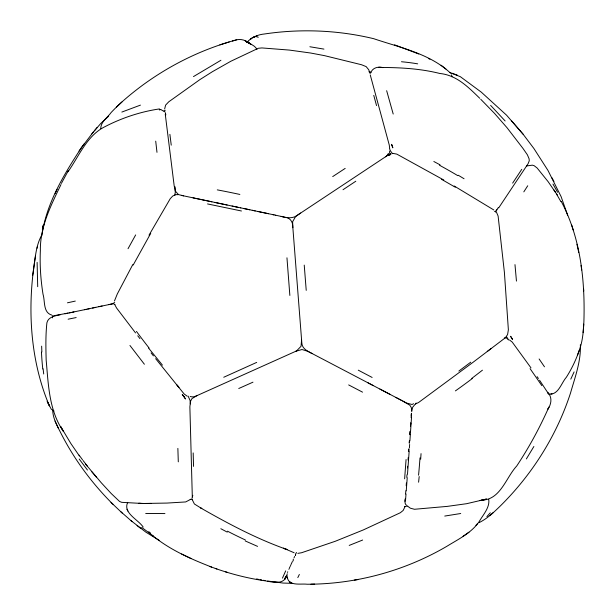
<?xml version="1.0" encoding="UTF-8"?>
<svg xmlns="http://www.w3.org/2000/svg" width="615" height="615" viewBox="0 0 615 615"><rect width="100%" height="100%" fill="white"/><g stroke="black" fill="none" stroke-linecap="round" stroke-linejoin="round"><path stroke-width="0.92" d="M37.115 262.374L37.7 286.698M192.81 495.321L191.903 498.565M548.365 394.015C558.435 395.56 561.049 383.283 566.346 377.272C571.681 368.892 575.994 359.89 579.207 350.489C582.743 341.156 583.412 331.131 583.904 321.268C585.149 280.548 580.614 237.828 561.234 201.405M41.897 235.468C46.24 203.504 64.068 174.245 81.434 147.662M190.489 402.84L190.612 401.08L191.942 398.628L196.908 395.66L296.576 350.911L301.027 346.307L301.588 339.926M406.077 459.528L404.632 478.831M420.675 459.197L421.044 453.624M583.75 324.105L583.105 332.654M410.574 431.077L411.55 416.985M410.336 434.513L409.89 440.94M409.39 447.989L409.644 444.461M409.167 451.187L407.491 474.273M406.799 477.378L406.992 474.695M408.045 460.043L408.229 457.522M408.668 451.402L408.852 448.919M409.259 443.254L409.444 440.678M409.913 434.252L410.097 431.653M410.489 426.218L410.728 422.92M411.258 415.525L411.381 413.795M405.254 498.75L405.047 501.548A8.341 4.882 -51.2 0 0 406.469 505.207M405.593 494.045L405.831 490.77M406.192 485.681L406.392 482.975M407.476 467.969L407.599 466.216M408.706 450.849L408.829 449.173M409.29 442.785L409.429 440.901M409.874 434.72L410.12 431.315M410.52 425.826L410.72 423.089M411.104 417.631L411.412 413.472M407.23 477.763L406.246 490.862M406.008 494.06L405.531 500.256M418.6 482.206L419.199 476.533M32.61 275.612C35.163 262.367 34.924 247.476 41.559 235.445M404.97 501.363L405.193 499.58M35.547 255.648L35.509 255.925C27.106 305.64 29.551 359.045 49.408 405.885L47.101 401.203M37.061 248.229L37.43 246.546M190.389 402.356L189.874 406.853L192.311 496.912M174.729 195.224L175.313 192.287L174.783 186.676M411.673 411.735L412.673 407.245L416.147 403.017M164.643 108.97L165.627 105.096L168.771 101.79L199.936 79.581L212.398 71.701L230.833 61.254L258.269 48.285L261.905 47.932L289.427 50.084L310.66 53.028L324.528 55.65L361.497 64.729L366.148 66.605L368.785 69.818L369.554 72.332M114.452 300.973L117.304 293.97L132.794 264.558M577.539 355.047L579.207 350.489M285.683 570.866L282.477 578.115M405.031 506.691L403.156 510.465L400.327 512.741L363.265 529.953L335.275 541.277L301.527 552.754L297.852 553.369M574.095 371.914L570.782 379.132M290.549 565.585L290.834 564.947M295.546 554.461L296.453 552.431M294.032 557.836L294.631 556.49M288.865 569.336L289.142 568.714M289.427 568.091L289.688 567.507M293.14 559.811L293.455 559.127M289.949 566.922L290.249 566.254M291.126 564.309L292.271 561.756M287.482 572.419L287.766 571.789M292.855 561.226L293.232 560.403M287.251 573.757C285.106 585.319 273.875 582.367 265.15 580.837C248.16 578.384 231.44 574.187 215.273 568.421M55.15 193.548L57.11 189.312M495.69 212.237L496.789 209.853M299.351 574.456L297.806 577.608M127.697 502.401C122.677 513.025 138.229 519.567 143.195 527.063M60.993 184.523C50.976 205.31 39.99 226.858 40.367 250.559C39.683 265.173 40.721 279.84 43.027 294.285C45.195 301.189 42.912 312.551 51.783 315.08M133.171 265.057L150.713 233.385M61.385 183.401L68.434 170.424M128.028 248.721L135.661 234.915M247.507 42.389L248.445 40.713L252.027 38.122L250.244 39.229C254.449 36.124 259.591 34.417 264.773 33.94C300.935 28.582 338.127 30.127 373.682 38.684C399.85 47.563 429.677 53.528 450.464 73.077M149.022 235.153L170.224 198.714L172.73 196.016L176.028 194.648L177.981 194.663M533.882 446.482L526.363 458.936M67.973 171.793C79.135 156.064 86.915 135.408 105.188 126.567C122.085 117.811 140.781 111.661 159.493 108.917M521.766 169.31L512.641 183.124M527.732 185.768L523.811 191.865M497.189 209.246L498.388 207.432M81.626 147.416L93.28 132.079M79.043 151.052L84.024 144.01M371.045 71.924C373.32 67.435 378.548 66.42 383.107 67.604L378.886 67.258M496.935 209.638L496.051 210.83A8.402 4.159 40.9 0 1 494.491 211.445M498.696 207.878L528.108 163.675L529.269 160.769L529.085 158.778L527.401 154.826L522.888 148.307L506.968 127.651L494.406 113.26L480.776 99.299M91.858 133.816L100.791 123.446L108.632 116.204M286.728 575.332L287.574 578.5L287.297 577.185C288.55 586.526 300.758 583.397 307.169 584.235C355.947 584.219 404.639 570.989 446.736 546.374C458.229 539.263 471.213 533.136 479.123 521.689C482.99 514.863 489.978 507.621 488.733 499.388M94.333 130.818L97.208 127.359M490.309 512.787L486.888 516.615M475.925 525.333L477.532 523.611M244.716 40.482L249.352 43.365C245.331 39.629 239.612 38.484 234.476 40.421C201.574 49.538 170.532 64.829 142.964 84.939C131.664 93.311 120.725 102.282 111.1 112.553C107.51 117.65 100.683 121.847 100.768 128.62M116.373 107.148L121.916 101.998M479.308 522.519C487.134 518.637 493.468 512.61 499.672 506.606C531.821 475.034 556.613 435.881 570.535 392.977C574.971 377.356 581.121 361.151 580.345 344.754M489.848 515.639L493.361 512.487M482.437 370.184L471.782 378.41M487.272 351.449L490.924 348.636M470.759 362.181L458.852 371.06M369.938 73.423L371.176 72.508M463.064 536.265L468.968 532.213M300.658 213.051L295.738 216.334L292.625 221.723L292.863 227.681M343.001 189.735L355.808 181.225M332.715 176.59L345.176 168.395M190.319 499.518L185.692 501.94L167.019 503.07L142.688 503.493L121.693 502.332L119.556 501.448L111.154 493.461L101.306 482.806L85.516 464.033M193.479 76.591L220.923 60.27M385.513 156.794L388.088 155.203L389.91 155.134M114.713 302.495L111.992 303.948L108.77 304.625M387.719 155.549L390.963 153.896L388.926 154.757M389.595 154.596L390.963 153.896M413.58 403.724L412.05 404.493L406.592 403.048L307.854 351.311L301.988 349.528L295.777 351.273M415.417 403.986L418.5 402.564L473.143 362.227L505.384 337.743L507.583 334.575L508.374 329.801L504.408 272.46L498.112 216.057L496.543 212.36M256.701 362.389L223.745 377.256M252.973 382.169L238.751 388.511M121.847 112.061L140.443 105.119M197.369 395.453L194.678 396.575A8.725 8.049 -89 0 1 190.212 396.467M362.65 540.032L349.205 545.42M255.356 36.639L256.947 36.131L253.096 37.354L254.564 36.892M229.218 41.943L219.832 44.872M404.524 506.66L407.653 505.93M232.37 41.013L236.706 39.806M159.323 109.847L160.73 109.508L165.266 112.138M67.458 302.811L75.299 301.081M70.925 312.543L53.52 315.787M72.27 312.266L86.315 309.322M87.737 309.022L111.623 304.025L113.421 303.741L114.936 304.556M60.308 314.765C55.304 315.733 48.131 316.94 46.901 322.814C45.572 335.129 45.818 347.636 46.163 360.029C48.377 384.367 48.946 410.882 63.576 431.615L60.731 426.641L70.863 443.538L79.397 455.93M65.029 313.781L67.981 313.166M69.341 312.874L73.954 311.913M84.555 309.691L89.552 308.645M92.527 308.023L95.771 307.346M98.946 306.677L102.113 306.016M68.119 319.193L76.168 317.563M460.712 513.51L444.753 516.062M526.663 165.958L532.329 165.166L534.135 165.689L537.156 168.033L548.188 181.748L557.59 195.439M354.302 580.137L357.822 579.599M159.354 109.701L160.73 109.508M550.909 393.969L552.024 393.884M164.935 513.571L145.709 513.448M310.936 584.212L314.649 584.112M146.708 503.508L151.006 503.416M246.792 42.243L248.498 42.227M140.881 503.416L138.652 503.377L145.155 503.47M138.652 503.377L143.057 503.447M291.948 583.327L283.008 583.058L267.663 581.021M381.423 67.473C401.041 67.542 420.798 68.688 439.894 73.493C456.599 75.122 468.384 87.23 479.746 98.292M274.682 582.09L278.733 582.382M309.875 46.748L323.944 49.108M369 71.817L370.676 72.078M263.351 580.276L265.08 580.575M393.077 153.427L396.783 154.104L443.807 180.018M259.953 579.622L261.652 579.953M207.532 203.926L241.464 210.999M181.317 195.37L200.974 199.506M201.858 199.691L211.875 201.805M227.135 205.01L198.76 199.045M232.07 206.048L237.928 207.278M240.496 207.824L255.24 210.922M268.517 213.713L252.242 210.292M275.689 215.219L264.004 212.767M256.578 578.938L258.262 579.284M193.072 197.846L195.209 198.291M195.916 198.445L198.053 198.891M215.004 202.458L240.803 207.885M257.647 211.429L263.627 212.69M272.46 214.543L274.029 214.873M281.132 216.372C286.913 218.148 293.509 218.894 298.413 214.543L386.036 156.448L389.649 152.874L389.603 151.098M243.686 208.493L249.813 209.784M275.597 215.204L287.313 217.748A8.856 8.31 -72.9 0 1 292.655 225.059L301.811 342.778C301.904 348.582 307.477 351.188 311.966 353.464M256.44 36.7L258.277 37.269M183.631 195.854L178.481 194.594L175.344 191.081L174.798 186.806M450.065 72.655L460.343 76.683L481.276 92.135L506.56 115.182L523.096 134.201L533.897 148.499L548.011 170.501L561.103 196.623L567.645 215.273M225.582 571.85L227.281 572.365M152.751 535.711C170.071 549.902 190.919 559.004 211.606 567.084M457.329 75.145L451.871 73.17M209.93 566.492L216.934 569.013M418.746 53.989L394.553 44.826M53.966 410.981L51.23 409.136L47.647 402.31M294.154 552.77L283.492 548.18L287.144 549.587C256.916 538.948 228.557 523.872 200.813 508.021L201.828 508.613L194.394 503.985L192.449 500.08M257.57 546.381L245.201 540.923M428.532 58.548L429.923 59.201M181.61 553.977L190.927 558.474M362.55 392.162L348.667 384.921M390.464 394.592L379.87 389.041M372.137 377.456L358.276 370.168M368.001 382.822L373.351 385.628M395.76 397.367L401.372 400.319M402.633 400.972L409.905 405.277L411.374 407.714L411.635 410.351M220.816 528.716L227.25 532.121M433.836 161.499L440.04 164.843M256.939 49.515C255.041 45.249 249.875 44.126 246.369 41.605L250.19 43.773L245.5 40.967M159.477 540.516L145.94 532.206L131.126 520.774M246.369 41.605L251.058 44.234M441.562 179.334L455.261 187.206M387.857 153.988L389.134 154.719M454.17 185.984L493.799 209.953M458.298 175.26L464.064 178.75M153.373 536.019L141.658 527.386M509.497 339.987L512.18 342.032L530.968 367.847M187.145 396.168L184.146 393.992L155.649 358.668M137.06 525.579L140.827 528.454M441.078 65.228L445.883 68.995M148.745 531.66L150.667 533.22M407.822 506.337L410.343 508.19L414.479 509.274L447.29 506.383L466.647 503.693L486.611 499.026L479.954 500.564L484.605 499.588L482.444 500.103C500.61 499.388 506.137 477.348 516.723 466.009C529.108 447.328 539.847 427.563 548.888 407.061L547.942 409.106C551.478 403.932 552.455 396.883 547.511 392.285L548.411 393.638L539.555 380.224M120.486 511.434L132.048 521.566M52.698 410.751C53.128 418.577 56.972 425.472 60.455 432.291C73.869 458.913 91.804 483.229 112.929 504.238M111.015 502.417L122.316 513.171M490.624 105.388L505.138 120.963M523.096 134.201L511.741 121.055M91.927 471.943L96.509 477.294M162.452 365.149L148.561 348.075M176.62 384.575L178.942 387.404L177.289 385.382M151.106 352.933L153.427 355.87M144.387 364.249L129.942 345.469M137.745 335.775L139.951 338.634M83.033 460.474L87.453 466.232M135.561 332.923L116.512 307.915L114.767 304.625M87.438 470.045L79.212 459.059M530.076 368.623L541.846 385.651M79.112 455.162L82.472 459.713M508.513 339.995L506.46 336.551M539.109 358.968L544.483 366.809M537.141 376.68L538.379 378.486M553.923 189.966L555.622 192.472M188.113 396.098L190.043 400.327L190.335 403.917M556.629 194.232L560.903 201.635M552.954 184.039L557.62 192.257M551.893 177.704L553.954 181.517M126.959 509.22L127.874 511.042M55.042 421.067L58.417 428.278M386.658 90.697L393.208 114.036M573.18 229.964L571.742 225.144M373.766 95.371L376.541 105.619M370.245 74.892L389.264 145.025L389.695 148.492M576.955 244.27L578.746 252.473M451.533 74.838L451.956 76.806M165.45 113.06L165.819 114.905M581.052 265.426L581.682 270.008M174.253 186.445L165.251 114.09M171.247 145.155L169.894 134.37M156.986 152.335L155.71 141.158M43.111 368.869L43.711 373.997M514.978 264.619L516.454 281.093M304.233 265.111L306.224 290.365M289.857 295.446L286.959 257.8M52.429 315.603L52.583 317.886M583.612 288.835L583.75 291.072M178.296 461.85L177.866 448.389M41.651 346.16L41.851 352.011M193.533 466.401L193.179 452.924M245.37 539.97A333.13 233.608 42 0 1 227.489 531.176M190.204 499.295A8.272 2.145 21.8 0 1 192.58 499.711M472.282 378.54A336.782 138.167 -26.2 0 1 455.415 390.894M419.991 457.898A338.927 93.772 82 0 1 418.561 475.203M504.354 337.912A8.464 5.02 -56 0 1 507.913 339.149M42.781 368.992A339.918 256.747 -46.7 0 1 41.466 352.134M439.541 165.258A332.838 174.768 19.4 0 1 457.752 175.629M392.678 153.673A8.556 4.313 38.6 0 1 389.687 149.022M149.061 347.982A343.531 156.456 43 0 1 136.445 331.393M165.266 110.254A8.08 0.861 -29.2 0 1 164.013 110.869M401.464 61.746A342.324 221.177 -45.8 0 1 417.685 63.845M217.287 189.874A331.808 104.058 19.4 0 1 239.865 194.448M295.577 554.284L295.377 555.453L295.577 554.284M42.889 227.035L42.381 229.795L43.25 225.305L42.889 227.035M286.06 576.24L285.006 578.615L286.06 576.24M285.36 577.793L284.684 579.307L285.591 577.277L285.36 577.793M290.142 582.274L289.465 581.913L291.802 583.158L290.142 582.274M183.977 396.598L182.248 394.476L185.515 398.981L183.977 396.598M512.533 339.426L510.619 336.32L512.533 339.426M392.793 147.738L391.632 144.364L392.793 147.738"/></g></svg>
